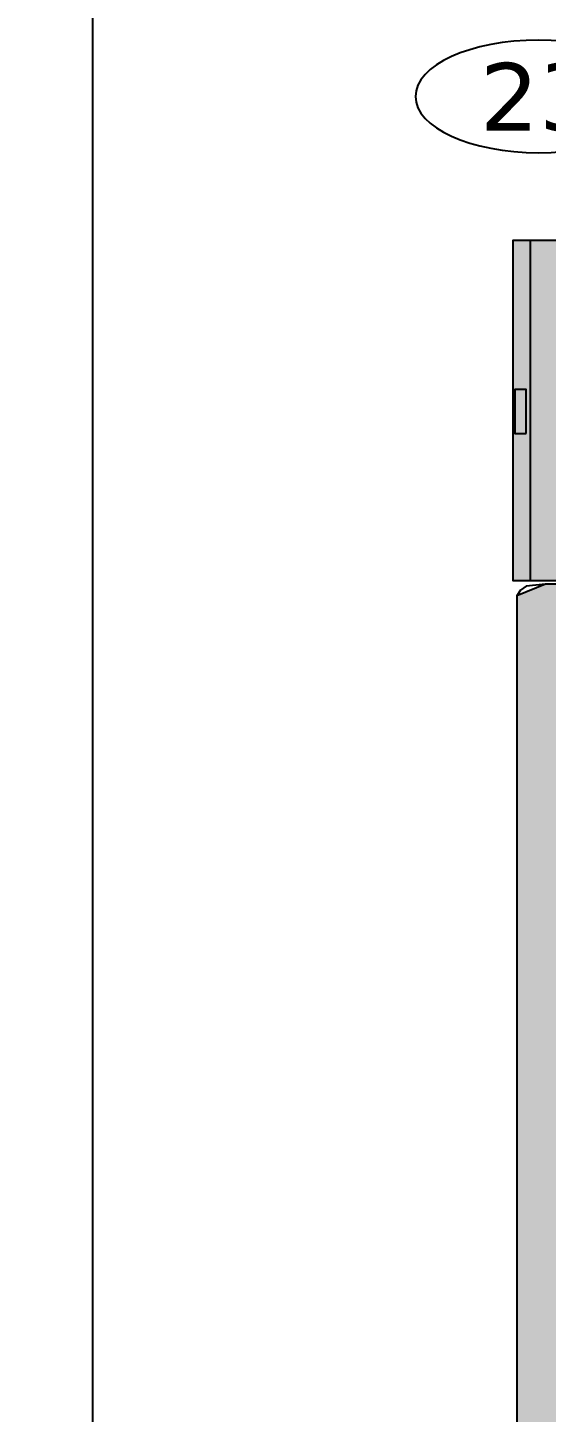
# Model space of a CAD drawing. Extents: x 9438 to 11125, y 1800 to 2873.
# Drawn here: x 10249.2 to 10295.2, y 2447.7 to 2570.4 of the extents above; entities that cross this region are included whole.
import ezdxf

# ---------------------------------------------------------------- set-up
doc = ezdxf.new("R2010")
doc.units = 0
doc.header["$LTSCALE"] = 10
doc.header["$MEASUREMENT"] = 0
doc.layers.add('G02-1-PRDXXXX-E-MRIO-01-P01-01$0$ANNOTATION', color=7, linetype='Continuous')
doc.styles.add('G02-1-PRDXXXX-E-MRIO-01-P01-01$0$PDF Verdana', font='verdana.ttf')

# ---------------------------------------------------------------- blocks, each defined once
blk = doc.blocks.new('G02-1-PRDXXXX-E-MRIO-01-P01-01$0$DV-54809-ZX-370-003')
at = {"layer": 'G02-1-PRDXXXX-E-MRIO-01-P01-01$0$ANNOTATION', "lineweight": 25}
for points in [[(891.76, 745.11), (891.76, 815.9), (817.25, 815.9), (817.25, 295.17), (634.7, 295.17), (635.38, 362.56)], [(977.62, 751.55), (854.51, 751.55), (854.51, 721.4), (883.64, 721.4)], [(856.03, 751.55), (856.03, 721.4)], [(883.8, 721.07), (857.39, 721.07), (854.85, 720.05), (854.85, 537.67)], [(857.39, 721.07), (855.69, 720.9), (855.19, 720.56), (854.85, 720.05), (854.85, 537.67)]]:
    blk.add_lwpolyline(points, dxfattribs=at)
for points in [[(977.62, 721.4), (977.62, 751.55), (854.51, 751.55), (854.51, 721.4)], [(855.69, 734.44), (855.69, 738.34), (854.68, 738.34), (854.68, 734.44)]]:
    blk.add_lwpolyline(points, close=True, dxfattribs=at)
for points in [[(856.79, 769.33), (850.76, 769.33), (845.87, 767.09), (845.87, 764.33)], [(867.72, 764.33), (867.72, 767.09), (862.83, 769.33), (856.79, 769.33)], [(845.87, 764.33), (845.87, 761.57), (850.76, 759.34), (856.79, 759.34)], [(856.79, 759.34), (862.83, 759.34), (867.72, 761.57), (867.72, 764.33)]]:
    blk.add_open_spline(points, degree=3, dxfattribs=at)
at = {"layer": 'G02-1-PRDXXXX-E-MRIO-01-P01-01$0$ANNOTATION', "color": 7, "true_color": 0xffffff, "transparency": 33554559}
for points in [[(854.51, 721.4), (883.64, 721.4), (977.62, 751.55)], [(854.51, 751.55), (854.51, 721.4), (977.62, 751.55)], [(857.39, 721.07), (854.85, 720.05), (884.82, 720.22)], [(883.8, 721.07), (857.39, 721.07), (884.82, 720.22)], [(884.99, 714.97), (854.85, 720.05), (884.82, 720.22)], [(854.85, 537.67), (884.99, 714.97), (854.85, 720.05)], [(884.99, 714.97), (854.85, 537.67), (885.5, 714.46)], [(977.79, 537.67), (854.85, 537.67), (944.77, 714.46)], [(885.5, 714.46), (888.04, 714.46), (854.85, 537.67)], [(888.04, 714.46), (854.85, 537.67), (944.77, 714.46)]]:
    blk.add_solid(points, dxfattribs=at)
at = {"layer": 'G02-1-PRDXXXX-E-MRIO-01-P01-01$0$ANNOTATION', "insert": (851.58, 764.24), "char_height": 6.006, "attachment_point": 4, "style": 'G02-1-PRDXXXX-E-MRIO-01-P01-01$0$PDF Verdana'}
blk.add_mtext('23', dxfattribs=at)

msp = doc.modelspace()

# ---------------------------------------------------------------- block references
msp.add_blockref('G02-1-PRDXXXX-E-MRIO-01-P01-01$0$DV-54809-ZX-370-003', (9437.72, 1800))

doc.saveas('drawing.dxf')
